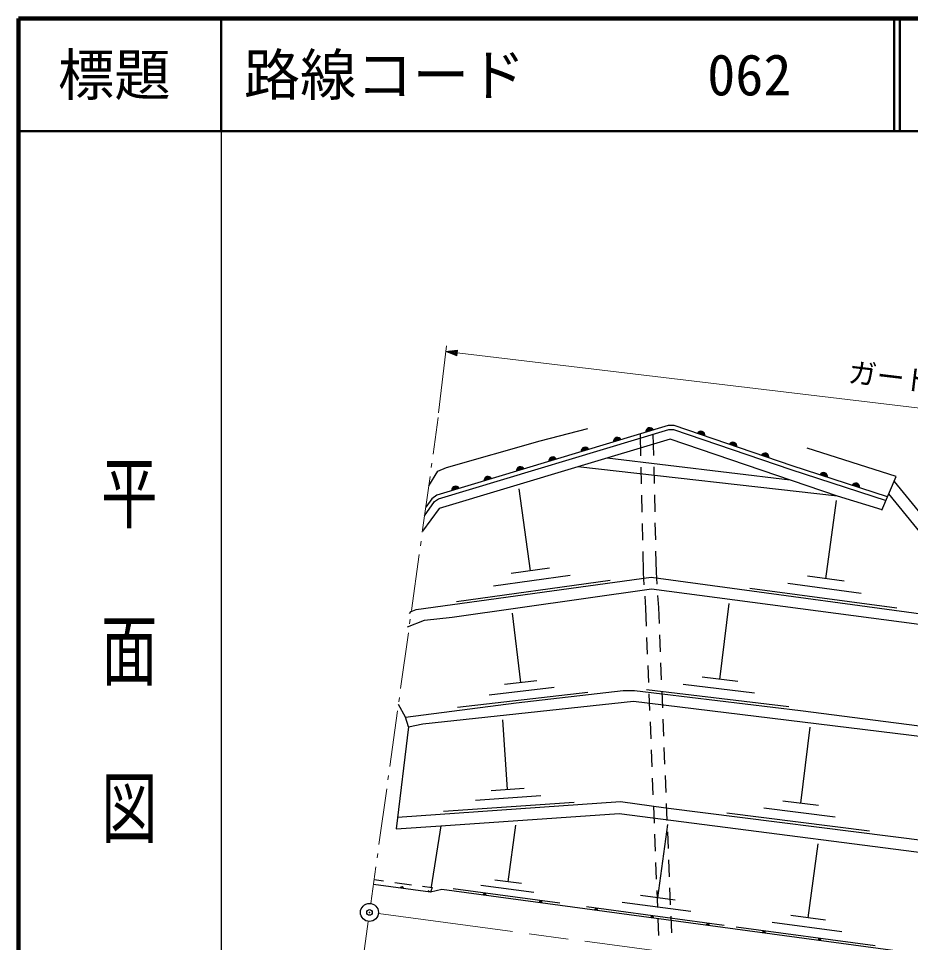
# Model space of a CAD drawing. Units: millimetres, scale not verified. Extents: x 40000 to 680000, y 20000 to 380000.
# Drawn here: x 40000 to 119192, y 297933 to 380000 of the extents above; entities that cross this region are included whole.
import ezdxf
from ezdxf.enums import TextEntityAlignment as Align

# ---------------------------------------------------------------- set-up
doc = ezdxf.new("R2010")
doc.units = ezdxf.units.MM
doc.header["$LTSCALE"] = 1000
doc.header["$PDMODE"] = 32
doc.header["$PDSIZE"] = 500
doc.linetypes.add('CHAIN', pattern=[18.5, 12, -1.5, 3.5, -1.5])
for name, color, linetype, lineweight in [('M-BGD', 7, 'Continuous', 25), ('M-BGD-HTXT', 7, 'Continuous', 13), ('M-BMK', 2, 'CHAIN', 13), ('M-BMK-SRVR', 3, 'Continuous', 25), ('M-STR-HTXT', 7, 'Continuous', 13), ('M-TTL', 2, 'Continuous', 140), ('M-TTL-BAND', 7, 'Continuous', 25), ('M-TTL-LINE', 7, 'Continuous', 50)]:
    doc.layers.add(name, color=color, linetype=linetype, lineweight=lineweight)
doc.layers.add('M-OTRS', color=6, linetype='Continuous')
doc.layers.add('M-TTL-TXT', color=7, linetype='Continuous')
doc.styles.add('@ＭＳ ゴシック', font='')
doc.styles.add('ＭＳ ゴシック', font='')
doc.styles.get('@ＭＳ ゴシック').set_extended_font_data('@MS Gothic')
doc.styles.get('ＭＳ ゴシック').set_extended_font_data('MS Gothic')

msp = doc.modelspace()

# ---------------------------------------------------------------- linework, layer by layer
at = {"layer": 'M-BGD'}
for p, q in [((95254, 341156), (95212, 343050)), ((96402, 341194), (96360, 343075)), ((117920, 339320), (110010, 341850)), ((108522, 339003), (92275, 340957)), ((95310, 338657), (95277, 340156)), ((96458, 338695), (96425, 340194)), ((116650, 336319), (117920, 339320)), ((85451, 330956), (84451, 338228)), ((95366, 336157), (95333, 337657)), ((96515, 336195), (96481, 337695)), ((111687, 330239), (112629, 337186)), ((95423, 333658), (95389, 335158)), ((96571, 333696), (96537, 335196)), ((95487, 330765), (95445, 332658)), ((96635, 330815), (96593, 332696)), ((87155, 331190), (83747, 330721)), ((95557, 329692), (95487, 330765)), ((96705, 329747), (96635, 330815)), ((92519, 330075), (78883, 328200)), ((88985, 330515), (82167, 329578)), ((113315, 330019), (110059, 330460)), ((117964, 327620), (104939, 329386)), ((114825, 328930), (108313, 329813)), ((95692, 327621), (95622, 328694)), ((96839, 327681), (96770, 328749)), ((95756, 326028), (95692, 327621)), ((96896, 326258), (96839, 327681)), ((102277, 321301), (103089, 328034)), ((84584, 321019), (83868, 327189)), ((95856, 323530), (95796, 325029)), ((96996, 323760), (96936, 325258)), ((95956, 321032), (95896, 322531)), ((97096, 321262), (97036, 322760)), ((86030, 321187), (83138, 320851)), ((103855, 321111), (100699, 321492)), ((90548, 320148), (78979, 318805)), ((87566, 320583), (81781, 319912)), ((108386, 318856), (95761, 320380)), ((97196, 318764), (97136, 320262)), ((105331, 320079), (99019, 320840)), ((96056, 318534), (95996, 320033)), ((83427, 311517), (82990, 317714)), ((97296, 316266), (97236, 317764)), ((74618, 317091), (73517, 308032)), ((96156, 316036), (96096, 317535)), ((109442, 310300), (110296, 317055)), ((97396, 313768), (97336, 315266)), ((96256, 313538), (96196, 315037)), ((97496, 311270), (97436, 312768)), ((96356, 311040), (96296, 312539)), ((84879, 311620), (81975, 311415)), ((89346, 310378), (77727, 309559)), ((86386, 310948), (80577, 310538)), ((97596, 308772), (97536, 310270)), ((111026, 310100), (107859, 310500)), ((96456, 308542), (96396, 310041)), ((115562, 307811), (102896, 309411)), ((112502, 309055), (106169, 309856)), ((73517, 308032), (77499, 308304)), ((77499, 308304), (76650, 302867)), ((83484, 303320), (84164, 308367)), ((96756, 301905), (97636, 308429)), ((97696, 306274), (97636, 307772)), ((96556, 306044), (96496, 307543)), ((110105, 300121), (110994, 306711)), ((96656, 303546), (96596, 305045)), ((97796, 303776), (97736, 305274)), ((76563, 302397), (71507, 303083)), ((71569, 303526), (72408, 303410)), ((73398, 303273), (74884, 303067)), ((75875, 302930), (76713, 302814)), ((85764, 302370), (81033, 303008)), ((84666, 303160), (82301, 303479)), ((76563, 302397), (76383, 302511)), ((76713, 302814), (76563, 302397)), ((88045, 301420), (78582, 302696)), ((98285, 301699), (95227, 302111)), ((96756, 301048), (96696, 302547)), ((97896, 301278), (97836, 302776)), ((99704, 300677), (93588, 301502)), ((102653, 299449), (90420, 301099)), ((96856, 298550), (96796, 300049)), ((97996, 298780), (97936, 300278)), ((113083, 298881), (106905, 299714)), ((111649, 299913), (108560, 300330)), ((116060, 297641), (103705, 299307))]:
    msp.add_line(p, q, dxfattribs=at)
for points in [[(76056, 335831), (76931, 337100), (77299, 337345), (97732, 343507), (98155, 343507), (108569, 339951), (117019, 337192)], [(117155, 337513), (108679, 340280), (98213, 343854), (97680, 343854), (77150, 337662), (76683, 337353), (76162, 336597)], [(76425, 338487), (77242, 339782), (78004, 340120), (86302, 342491), (90535, 343592)], [(112704, 337580), (97856, 342631), (89657, 340172)], [(116671, 336368), (112704, 337580), (89657, 340172), (77344, 336466), (75865, 334457)], [(117737, 338887), (130675, 323082), (137937, 314613), (140760, 311617)], [(136943, 314201), (135832, 315144), (127365, 325219), (126688, 326235), (117273, 337792)], [(74702, 327166), (74872, 327336), (75295, 327505), (96161, 330374), (126688, 326235)], [(74533, 325981), (76057, 326574), (78512, 326828), (96189, 329353), (127365, 325219)], [(74364, 317938), (84185, 319208), (93668, 320308), (94684, 320308), (109416, 318530), (135832, 315144)], [(74618, 317091), (75888, 317345), (94599, 319377), (136943, 314201)], [(74618, 317091), (74364, 317938), (73727, 319061)], [(73643, 309071), (93457, 310467), (97478, 309894), (120930, 306931), (142097, 304052), (142399, 303901)], [(77499, 308304), (93329, 309386), (128212, 304899), (142625, 302840)], [(167365, 291007), (149592, 292915), (77592, 302628), (76563, 302397)]]:
    msp.add_lwpolyline(points, dxfattribs=at)
for centre, radius, start, end in [((96048, 343305), 354, 25.58067, 187.98585), ((96048, 343305), 283, 27.80471, 185.76181), ((96048, 343305), 212, 31.55103, 182.01548), ((96048, 343305), 142, 39.26276, 174.30375), ((96048, 343305), 100, 49.58042, 163.98609), ((96048, 343305), 100, 49.58042, 163.98609), ((100589, 342985), 354, 349.94425, 152.34943), ((100589, 342985), 283, 352.16829, 150.12539), ((100589, 342985), 212, 355.91462, 146.37907), ((100589, 342985), 142, 3.62635, 138.66734), ((100589, 342985), 100, 13.94401, 128.34967), ((100589, 342985), 100, 13.94401, 128.34967), ((93175, 342439), 354, 25.58067, 187.98585), ((93175, 342439), 283, 27.80471, 185.76181), ((93175, 342439), 212, 31.55103, 182.01548), ((93175, 342439), 142, 39.26276, 174.30375), ((93175, 342439), 100, 49.58042, 163.98609), ((93175, 342439), 100, 49.58042, 163.98609), ((103428, 342016), 354, 349.94425, 152.34943), ((103428, 342016), 283, 352.16829, 150.12539), ((103428, 342016), 212, 355.91462, 146.37907), ((90303, 341573), 354, 25.58067, 187.98585), ((90303, 341573), 283, 27.80471, 185.76181), ((90303, 341573), 212, 31.55103, 182.01548), ((90303, 341573), 142, 39.26276, 174.30375), ((90303, 341573), 100, 49.58042, 163.98609), ((90303, 341573), 100, 49.58042, 163.98609), ((103428, 342016), 142, 3.62635, 138.66734), ((103428, 342016), 100, 13.94401, 128.34967), ((103428, 342016), 100, 13.94401, 128.34967), ((106267, 341047), 354, 349.94425, 152.34943), ((87431, 340706), 354, 25.58067, 187.98585), ((87431, 340706), 283, 27.80471, 185.76181), ((87431, 340706), 212, 31.55103, 182.01548), ((87431, 340706), 142, 39.26276, 174.30375), ((87431, 340706), 100, 49.58042, 163.98609), ((87431, 340706), 100, 49.58042, 163.98609), ((106267, 341047), 283, 352.16829, 150.12539), ((106267, 341047), 212, 355.91462, 146.37907), ((106267, 341047), 142, 3.62635, 138.66734), ((106267, 341047), 100, 13.94401, 128.34967), ((106267, 341047), 100, 13.94401, 128.34967), ((84559, 339840), 354, 25.58067, 187.98585), ((84559, 339840), 283, 27.80471, 185.76181), ((84559, 339840), 212, 31.55103, 182.01548), ((84559, 339840), 142, 39.26276, 174.30375), ((84559, 339840), 100, 49.58042, 163.98609), ((84559, 339840), 100, 49.58042, 163.98609), ((81687, 338974), 354, 25.58067, 187.98585), ((81687, 338974), 283, 27.80471, 185.76181), ((81687, 338974), 212, 31.55103, 182.01548), ((81687, 338974), 142, 39.26276, 174.30375), ((81687, 338974), 100, 49.58042, 163.98609), ((81687, 338974), 100, 49.58042, 163.98609), ((111474, 339311), 354, 350.71397, 153.11914), ((111474, 339311), 283, 352.938, 150.8951), ((111474, 339311), 212, 356.68433, 147.14878), ((111474, 339311), 142, 4.39606, 139.43705), ((111474, 339311), 100, 14.71372, 129.11939), ((111474, 339311), 100, 14.71372, 129.11939), ((78814, 338108), 354, 25.58067, 187.98585), ((78814, 338108), 283, 27.80471, 185.76181), ((78814, 338108), 212, 31.55103, 182.01548), ((78814, 338108), 142, 39.26276, 174.30375), ((78814, 338108), 100, 49.58042, 163.98609), ((78814, 338108), 100, 49.58042, 163.98609), ((114326, 338379), 354, 350.71397, 153.11914), ((114326, 338379), 283, 352.938, 150.8951), ((114326, 338379), 212, 356.68433, 147.14878), ((114326, 338379), 142, 4.39606, 139.43705), ((114326, 338379), 100, 14.71372, 129.11939), ((114326, 338379), 100, 14.71372, 129.11939), ((74035, 302740), 150, 352.26839, 172.26839), ((74035, 302740), 120, 352.26839, 172.26839), ((74035, 302740), 100, 352.26839, 172.26839), ((74035, 302740), 100, 352.26839, 172.26839), ((74035, 302740), 100, 352.26839, 172.26839), ((74035, 302740), 100, 352.26839, 172.26839), ((81384, 302116), 150, 352.31745, 172.31745), ((81384, 302116), 120, 352.31745, 172.31745), ((81384, 302116), 100, 352.31745, 172.31745), ((81384, 302116), 100, 352.31745, 172.31745), ((81384, 302116), 100, 352.31745, 172.31745), ((81384, 302116), 100, 352.31745, 172.31745), ((86339, 301448), 150, 352.31745, 172.31745), ((86339, 301448), 120, 352.31745, 172.31745), ((86339, 301448), 100, 352.31745, 172.31745), ((86339, 301448), 100, 352.31745, 172.31745), ((86339, 301448), 100, 352.31745, 172.31745), ((86339, 301448), 100, 352.31745, 172.31745), ((91294, 300780), 150, 352.31745, 172.31745), ((91294, 300780), 120, 352.31745, 172.31745), ((91294, 300780), 100, 352.31745, 172.31745), ((91294, 300780), 100, 352.31745, 172.31745), ((91294, 300780), 100, 352.31745, 172.31745), ((91294, 300780), 100, 352.31745, 172.31745), ((96249, 300111), 150, 352.31745, 172.31745), ((96249, 300111), 120, 352.31745, 172.31745), ((96249, 300111), 100, 352.31745, 172.31745), ((96249, 300111), 100, 352.31745, 172.31745), ((96249, 300111), 100, 352.31745, 172.31745), ((96249, 300111), 100, 352.31745, 172.31745), ((101204, 299443), 150, 352.31745, 172.31745), ((101204, 299443), 120, 352.31745, 172.31745), ((101204, 299443), 100, 352.31745, 172.31745), ((101204, 299443), 100, 352.31745, 172.31745), ((101204, 299443), 100, 352.31745, 172.31745), ((101204, 299443), 100, 352.31745, 172.31745), ((106159, 298774), 150, 352.31745, 172.31745), ((106159, 298774), 120, 352.31745, 172.31745), ((106159, 298774), 100, 352.31745, 172.31745), ((106159, 298774), 100, 352.31745, 172.31745), ((106159, 298774), 100, 352.31745, 172.31745), ((106159, 298774), 100, 352.31745, 172.31745), ((111114, 298106), 150, 352.31745, 172.31745), ((111114, 298106), 120, 352.31745, 172.31745), ((111114, 298106), 100, 352.31745, 172.31745), ((111114, 298106), 100, 352.31745, 172.31745), ((111114, 298106), 100, 352.31745, 172.31745), ((111114, 298106), 100, 352.31745, 172.31745)]:
    msp.add_arc(centre, radius, start, end, dxfattribs=at)
at = {"layer": 'M-BGD-HTXT'}
for p, q in [((77267, 344551), (76815, 341297)), ((76705, 340505), (76650, 340109)), ((76540, 339316), (75852, 334364)), ((75742, 333572), (75687, 333175)), ((75577, 332383), (74889, 327431)), ((74779, 326638), (74724, 326242)), ((74614, 325450), (73926, 320497)), ((73816, 319705), (73761, 319309)), ((73651, 318516), (72963, 313564)), ((72853, 312771), (72798, 312375)), ((72688, 311583), (72000, 306630)), ((71890, 305838), (71835, 305442)), ((71725, 304649), (71273, 301396)), ((71050, 299811), (70394, 295147))]:
    msp.add_line(p, q, dxfattribs=at)
at = {"layer": 'M-BMK'}
msp.add_lwpolyline([(71955, 300502), (101518, 296539), (169452, 287536)], dxfattribs=at)
at = {"layer": 'M-BMK-SRVR'}
msp.add_circle((71161, 300604), 800, dxfattribs=at)
at = {"layer": 'M-OTRS'}
msp.add_point((71161, 300604), dxfattribs=at)
at = {"layer": 'M-STR-HTXT'}
for p, q in [((77287, 344970), (77999, 350914)), ((77940, 350418), (78962, 350547)), ((78939, 350348), (78144, 350443)), ((78349, 350469), (78945, 350398)), ((78951, 350448), (78553, 350495)), ((78758, 350521), (78957, 350497)), ((78903, 350050), (78962, 350547)), ((77940, 350418), (78903, 350050)), ((77940, 350418), (78933, 350299)), ((78927, 350249), (78132, 350344)), ((78325, 350271), (78921, 350199)), ((78915, 350150), (78518, 350197)), ((78710, 350124), (78909, 350100)), ((78933, 350299), (172696, 339069))]:
    msp.add_line(p, q, dxfattribs=at)
at = {"layer": 'M-TTL'}
for p, q in [((40000, 380000), (40000, 20000)), ((680000, 380000), (40000, 380000))]:
    msp.add_line(p, q, dxfattribs=at)
at = {"layer": 'M-TTL-BAND'}
msp.add_line((58000, 370000), (58000, 20000), dxfattribs=at)
at = {"layer": 'M-TTL-LINE'}
for p, q in [((58000, 380000), (58000, 370000)), ((117750, 380000), (117750, 370000)), ((118250, 380000), (118250, 370000)), ((40000, 370000), (680000, 370000))]:
    msp.add_line(p, q, dxfattribs=at)

# ---------------------------------------------------------------- texts
at = {"layer": 'M-STR-HTXT', "style": 'ＭＳ ゴシック'}
msp.add_text('ガードレール\u3000L=97.0', height=1833, rotation=353.17, dxfattribs=at).set_placement((125933, 345677), align=Align.BOTTOM_CENTER)
at = {"layer": 'M-TTL-BAND', "style": '@ＭＳ ゴシック', "width": 1.4}
msp.add_text('平  面  図', height=3666, rotation=270, dxfattribs=at).set_placement((49777, 306475), align=Align.MIDDLE_RIGHT)
at = {"layer": 'M-TTL-TXT', "style": 'ＭＳ ゴシック'}
msp.add_text('標題', height=3666, dxfattribs=at).set_placement((48500, 375000), align=Align.MIDDLE_CENTER)
for s, p in [('路線コード', (60000, 375000)), ('062', (101142, 375000))]:
    msp.add_text(s, height=3666, dxfattribs=at).set_placement(p, align=Align.MIDDLE_LEFT)

doc.saveas('drawing.dxf')
